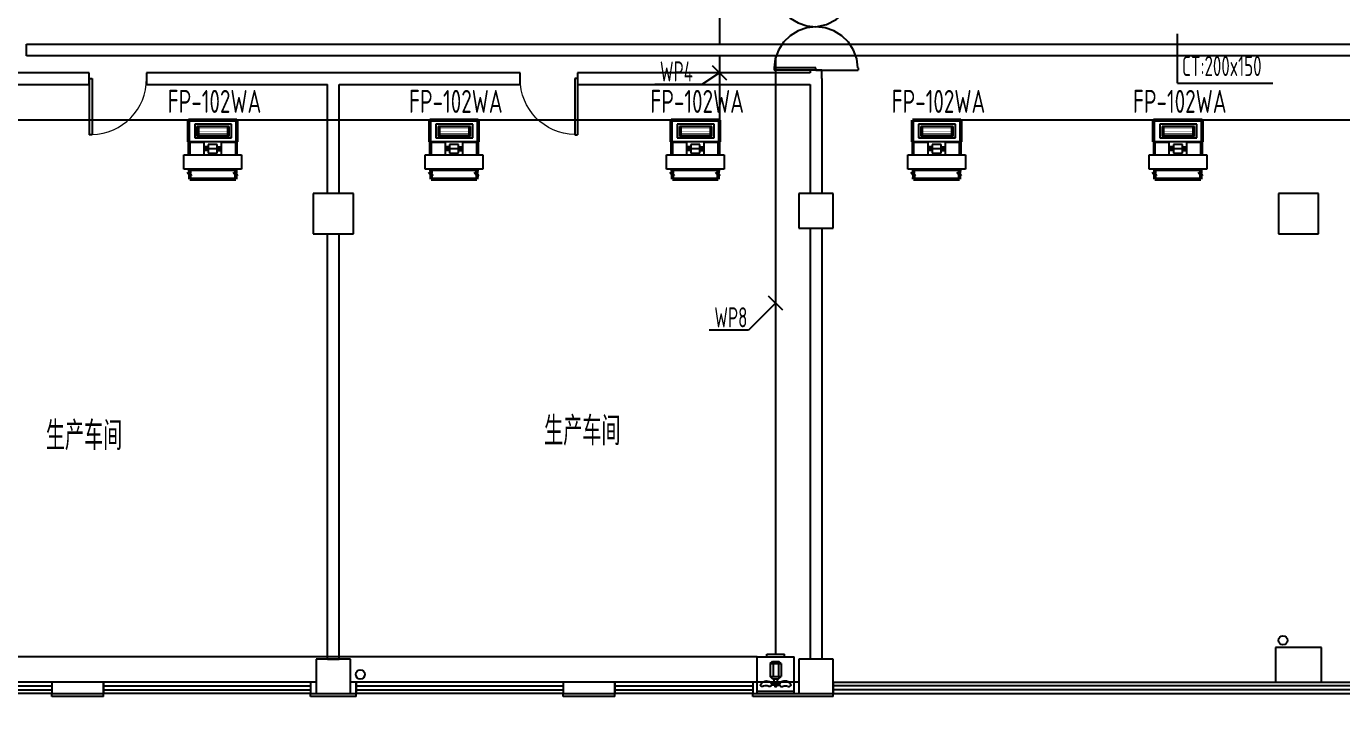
# Model space of a CAD drawing. Extents: x 2166032 to 5302137, y 581493 to 2416206.
# Drawn here: x 2343399 to 2366293, y 1052954 to 1064725 of the extents above; entities that cross this region are included whole.
import ezdxf

# ---------------------------------------------------------------- set-up
doc = ezdxf.new("R2010")
doc.units = 0
doc.header["$LTSCALE"] = 1000
doc.header["$MEASUREMENT"] = 0
doc.linetypes.add('DASHEDX2', pattern=[1.5, 1, -0.5])
for name, color, linetype in [('ACS_FFG_FK', 7, 'Continuous'), ('CABLETRAY', 4, 'Continuous'), ('COLUMN', 2, 'Continuous'), ('DIM-照明', 3, 'Continuous'), ('PUB_TEXT', 7, 'Continuous'), ('SURFACE', 8, 'Continuous'), ('TEL_TEXT', 7, 'Continuous'), ('WALL', 8, 'Continuous'), ('WINDOW', 8, 'Continuous'), ('WIRE-照明', 1, 'Continuous'), ('屋面', 151, 'Continuous'), ('消防', 7, 'Continuous'), ('风机盘管', 7, 'Continuous')]:
    doc.layers.add(name, color=color, linetype=linetype)
doc.layers.add('ACS_KT_SB', color=130, linetype='Continuous', lineweight=13)
doc.layers.add('ACS_SFG_F2', color=6, linetype='Continuous', lineweight=50)
doc.styles.add('_TEL_DIM', font='@tssdeng.shx', dxfattribs={"width": 0.8, "height": 3.5, "bigfont": '!tssdchn.shx'})
doc.styles.add('DIM_FONT', font='simplex_.ttf', dxfattribs={"width": 0.7})
doc.styles.add('HZ', font='！tssdeng.shx', dxfattribs={"bigfont": '！tssdchn.shx'})
doc.styles.add('TSSD_Dimension', font='Tssdeng.shx', dxfattribs={"width": 0.7, "bigfont": 'tssdchn.shx'})
doc.styles.add('TSSD_REIN', font='tssdeng.shx', dxfattribs={"width": 0.7, "bigfont": 'tssdchn.shx'})

# ---------------------------------------------------------------- blocks, each defined once
blk = doc.blocks.new('$SB61_1')
for p, q in [((-344, 91), (-380, 54)), ((-380, 54), (-380, -52)), ((-344, 91), (-134, 91)), ((-344, 91), (-344, -89)), ((-344, 43), (-134, 43)), ((-93, 50), (-134, 91)), ((-134, 91), (-134, -89)), ((-93, 50), (-93, -47)), ((-93, 32), (-10, 32)), ((-10, 66), (-10, -64)), ((-10, 66), (10, 66)), ((10, 16), (10, 66)), ((-344, -89), (-380, -52)), ((-344, -45), (-134, -45)), ((-344, -89), (-134, -89)), ((-93, -47), (-134, -89)), ((-93, -27), (-10, -27)), ((-10, -64), (10, -64)), ((10, -16), (10, -64))]:
    blk.add_line(p, q)
for points in [[(27, 198, 0.411372), (11, 254, 0.494273), (-35, 83, 0.741953), (33, 105, 0.098181), (27, 124, -0.171786), (27, 198)], [(31, -198, -0.313475), (12, -256, -0.472676), (-35, -80, -0.748081), (34, -102, -0.098181), (28, -121, 0.171786), (28, -196)]]:
    blk.add_lwpolyline(points, format="xyb")
blk.add_lwpolyline([(10, 16), (34, 16), (34, -16), (10, -16)], close=True)
for tag, p, height, style, width, flags in [('UNIT', (0, 0), 0.001, 'HZ', 0.7, 1), ('WHAT', (0, 0), 0.001, 'HZ', 0.7, 1), ('SPEC', (0, 0), 0.001, 'HZ', 0.7, 1), ('YSIZE', (34, -16), 0.15, 'DIM_FONT', 0.8, 9), ('XSIZE', (34, -16), 0.15, 'DIM_FONT', 0.8, 9)]:
    blk.add_attdef(tag, p, '', height=height, dxfattribs=dict(style=style, width=width, flags=flags))
blk = doc.blocks.new('A$C54D307B5')
at = {"layer": '消防'}
for p, q in [((0, -300), (0, 300)), ((0, 300), (640, 300)), ((165, 345), (475, 345)), ((165, 300), (165, 345)), ((475, 300), (475, 345)), ((640, -300), (640, 300)), ((0, -340), (0, -300)), ((0, -300), (640, -300)), ((0, -340), (640, -340)), ((640, -340), (640, -300))]:
    blk.add_line(p, q, dxfattribs=at)
at = {"layer": '风机盘管', "xscale": -1.057367996545509, "yscale": 1.057367996545509, "zscale": 1.0573679886336, "rotation": 90}
blk.add_blockref('$SB61_1', (321, -183), dxfattribs=at)
blk = doc.blocks.new('H-DTDFFS-20')
for p, q in [((-0.5, 0.5), (0.5, 0.5)), ((-0.5, -0.5), (-0.5, 0.5)), ((0.5, 0.5), (-0.5, 0.5)), ((0.5, 0.5), (0.5, -0.5)), ((-0.44, -0.34), (-0.44, 0.34)), ((-0.44, 0.34), (0.44, 0.34)), ((-0.4, 0.3), (0.4, 0.3)), ((-0.4, -0.3), (-0.4, 0.3)), ((0.4, 0.3), (0.4, -0.3)), ((0.44, 0.34), (0.44, -0.34)), ((0.44, -0.34), (-0.44, -0.34)), ((0.4, -0.3), (-0.4, -0.3)), ((0.5, -0.5), (-0.5, -0.5))]:
    blk.add_line(p, q)
at = {"const_width": 0.01}
for points in [[(-0.4, 0.162), (0.4, 0.162)], [(-0.4, 0), (0.4, 0)], [(-0.4, -0.162), (0.4, -0.162)]]:
    blk.add_lwpolyline(points, dxfattribs=at)
blk = doc.blocks.new('$DorLib2D$00000141')
at = {"color": 0}
for points in [[(-0.5, 0), (-0.5, 0.487)], [(-0.475, 0.487), (-0.5, 0.487)], [(-0.475, 0), (-0.475, 0.487)], [(-0.369, 0.473), (-0.475, 0.487)], [(-0.268, 0.435), (-0.369, 0.473)], [(0.369, 0.473), (0.268, 0.435)], [(0.475, 0.487), (0.369, 0.473)], [(0.475, 0), (0.475, 0.487)], [(0.475, 0.487), (0.5, 0.487)], [(0.5, 0), (0.5, 0.487)], [(-0.178, 0.377), (-0.268, 0.435)], [(-0.103, 0.3), (-0.178, 0.377)], [(0.178, 0.377), (0.103, 0.3)], [(0.268, 0.435), (0.178, 0.377)], [(-0.047, 0.208), (-0.103, 0.3)], [(-0.012, 0.107), (-0.047, 0.208)], [(0.047, 0.208), (0.012, 0.107)], [(0.103, 0.3), (0.047, 0.208)], [(0, 0), (-0.012, 0.107)], [(-0.012, -0.107), (0, 0)], [(0.012, 0.107), (0, 0)], [(-0.5, 0), (-0.475, 0)], [(0.5, 0), (0.475, 0)]]:
    blk.add_lwpolyline(points, dxfattribs=at)
at = {"color": 0, "linetype": 'DASHEDX2'}
for points in [[(0, 0), (0.03, -0.122), (0.086, -0.234), (0.165, -0.331), (0.264, -0.408), (0.378, -0.461), (0.5, -0.488)], [(-0.5, 0), (-0.5, -0.488)], [(-0.047, -0.208), (-0.012, -0.107)], [(0.5, 0), (0.5, -0.488)], [(-0.178, -0.377), (-0.103, -0.3)], [(-0.103, -0.3), (-0.047, -0.208)], [(-0.369, -0.473), (-0.268, -0.435)], [(-0.268, -0.435), (-0.178, -0.377)], [(-0.475, -0.488), (-0.5, -0.488)], [(-0.475, -0.487), (-0.369, -0.473)]]:
    blk.add_lwpolyline(points, dxfattribs=at)
blk = doc.blocks.new('$TCHSYS$WIN2D')
for p, q in [((-0.5, 0.5), (0.5, 0.5)), ((-0.5, 0.5), (-0.5, -0.5)), ((0.5, 0.5), (0.5, -0.5)), ((0.5, 0.16667), (-0.5, 0.16667)), ((0.5, -0.16667), (-0.5, -0.16667)), ((-0.5, -0.5), (0.5, -0.5))]:
    blk.add_line(p, q)
blk = doc.blocks.new('$TCHSYS$DOOR2D')
for p, q in [((0.45, 0.975), (0.5, 0.975)), ((0.45, 0), (0.45, 0.975)), ((0.5, 0), (0.5, 0.975)), ((0.5, 0), (0.45, 0))]:
    blk.add_line(p, q)
at = {"lineweight": 13}
blk.add_arc((0.475, 0), 0.975, 91.4693, 180, dxfattribs=at)

msp = doc.modelspace()

# ---------------------------------------------------------------- linework, layer by layer
for q in [(2363436.4, 1064594.6), (2365096.2, 1063736.1)]:
    msp.add_line((2363436.4, 1063736.1), q)
at = {"color": 0}
for p, q in [((2347068.4, 1062714.3), (2346218.4, 1062714.3)), ((2346218.4, 1062714.3), (2346218.4, 1062489.3)), ((2346493.4, 1062701.8), (2346243.4, 1062701.8)), ((2346243.4, 1062701.8), (2346243.4, 1062489.3)), ((2346493.4, 1062489.3), (2346493.4, 1062701.8)), ((2346563.4, 1062626.8), (2346493.4, 1062626.8)), ((2346793.4, 1062595.6), (2346493.4, 1062595.6)), ((2346563.4, 1062564.3), (2346493.4, 1062564.3)), ((2346563.4, 1062670.5), (2346563.4, 1062520.5)), ((2346723.4, 1062670.5), (2346563.4, 1062670.5)), ((2346563.4, 1062520.5), (2346723.4, 1062520.5)), ((2346723.4, 1062520.5), (2346723.4, 1062670.5)), ((2346723.4, 1062626.8), (2346793.4, 1062626.8)), ((2346723.4, 1062564.3), (2346793.4, 1062564.3)), ((2347043.4, 1062701.8), (2346793.4, 1062701.8)), ((2346793.4, 1062701.8), (2346793.4, 1062489.3)), ((2347043.4, 1062489.3), (2347043.4, 1062701.8)), ((2347068.4, 1062489.3), (2347068.4, 1062714.3)), ((2351268.4, 1062714.3), (2350418.4, 1062714.3)), ((2350418.4, 1062714.3), (2350418.4, 1062489.3)), ((2350693.4, 1062701.8), (2350443.4, 1062701.8)), ((2350443.4, 1062701.8), (2350443.4, 1062489.3)), ((2350693.4, 1062489.3), (2350693.4, 1062701.8)), ((2350763.4, 1062626.8), (2350693.4, 1062626.8)), ((2350993.4, 1062595.6), (2350693.4, 1062595.6)), ((2350763.4, 1062564.3), (2350693.4, 1062564.3)), ((2350763.4, 1062670.5), (2350763.4, 1062520.5)), ((2350923.4, 1062670.5), (2350763.4, 1062670.5)), ((2350763.4, 1062520.5), (2350923.4, 1062520.5)), ((2350923.4, 1062520.5), (2350923.4, 1062670.5)), ((2350923.4, 1062626.8), (2350993.4, 1062626.8)), ((2350923.4, 1062564.3), (2350993.4, 1062564.3)), ((2351243.4, 1062701.8), (2350993.4, 1062701.8)), ((2350993.4, 1062701.8), (2350993.4, 1062489.3)), ((2351243.4, 1062489.3), (2351243.4, 1062701.8)), ((2351268.4, 1062489.3), (2351268.4, 1062714.3)), ((2355468.4, 1062714.3), (2354618.4, 1062714.3)), ((2354618.4, 1062714.3), (2354618.4, 1062489.3)), ((2354893.4, 1062701.8), (2354643.4, 1062701.8)), ((2354643.4, 1062701.8), (2354643.4, 1062489.3)), ((2354893.4, 1062489.3), (2354893.4, 1062701.8)), ((2354963.4, 1062626.8), (2354893.4, 1062626.8)), ((2355193.4, 1062595.6), (2354893.4, 1062595.6)), ((2354963.4, 1062564.3), (2354893.4, 1062564.3)), ((2354963.4, 1062670.5), (2354963.4, 1062520.5)), ((2355123.4, 1062670.5), (2354963.4, 1062670.5)), ((2354963.4, 1062520.5), (2355123.4, 1062520.5)), ((2355123.4, 1062520.5), (2355123.4, 1062670.5)), ((2355123.4, 1062626.8), (2355193.4, 1062626.8)), ((2355123.4, 1062564.3), (2355193.4, 1062564.3)), ((2355443.4, 1062701.8), (2355193.4, 1062701.8)), ((2355193.4, 1062701.8), (2355193.4, 1062489.3)), ((2355443.4, 1062489.3), (2355443.4, 1062701.8)), ((2355468.4, 1062489.3), (2355468.4, 1062714.3)), ((2359668.4, 1062714.3), (2358818.4, 1062714.3)), ((2358818.4, 1062714.3), (2358818.4, 1062489.3)), ((2359093.4, 1062701.8), (2358843.4, 1062701.8)), ((2358843.4, 1062701.8), (2358843.4, 1062489.3)), ((2359093.4, 1062489.3), (2359093.4, 1062701.8)), ((2359163.4, 1062626.8), (2359093.4, 1062626.8)), ((2359393.4, 1062595.6), (2359093.4, 1062595.6)), ((2359163.4, 1062564.3), (2359093.4, 1062564.3)), ((2359163.4, 1062670.5), (2359163.4, 1062520.5)), ((2359323.4, 1062670.5), (2359163.4, 1062670.5)), ((2359163.4, 1062520.5), (2359323.4, 1062520.5)), ((2359323.4, 1062520.5), (2359323.4, 1062670.5)), ((2359323.4, 1062626.8), (2359393.4, 1062626.8)), ((2359323.4, 1062564.3), (2359393.4, 1062564.3)), ((2359643.4, 1062701.8), (2359393.4, 1062701.8)), ((2359393.4, 1062701.8), (2359393.4, 1062489.3)), ((2359643.4, 1062489.3), (2359643.4, 1062701.8)), ((2359668.4, 1062489.3), (2359668.4, 1062714.3)), ((2363868.4, 1062714.3), (2363018.4, 1062714.3)), ((2363018.4, 1062714.3), (2363018.4, 1062489.3)), ((2363293.4, 1062701.8), (2363043.4, 1062701.8)), ((2363043.4, 1062701.8), (2363043.4, 1062489.3)), ((2363293.4, 1062489.3), (2363293.4, 1062701.8)), ((2363363.4, 1062626.8), (2363293.4, 1062626.8)), ((2363593.4, 1062595.6), (2363293.4, 1062595.6)), ((2363363.4, 1062564.3), (2363293.4, 1062564.3)), ((2363363.4, 1062670.5), (2363363.4, 1062520.5)), ((2363523.4, 1062670.5), (2363363.4, 1062670.5)), ((2363363.4, 1062520.5), (2363523.4, 1062520.5)), ((2363523.4, 1062520.5), (2363523.4, 1062670.5)), ((2363523.4, 1062626.8), (2363593.4, 1062626.8)), ((2363523.4, 1062564.3), (2363593.4, 1062564.3)), ((2363843.4, 1062701.8), (2363593.4, 1062701.8)), ((2363593.4, 1062701.8), (2363593.4, 1062489.3)), ((2363843.4, 1062489.3), (2363843.4, 1062701.8)), ((2363868.4, 1062489.3), (2363868.4, 1062714.3)), ((2346143.4, 1062489.3), (2347143.4, 1062489.3)), ((2346143.4, 1062239.3), (2346143.4, 1062489.3)), ((2347143.4, 1062489.3), (2347143.4, 1062239.3)), ((2350343.4, 1062489.3), (2351343.4, 1062489.3)), ((2350343.4, 1062239.3), (2350343.4, 1062489.3)), ((2351343.4, 1062489.3), (2351343.4, 1062239.3)), ((2354543.4, 1062489.3), (2355543.4, 1062489.3)), ((2354543.4, 1062239.3), (2354543.4, 1062489.3)), ((2355543.4, 1062489.3), (2355543.4, 1062239.3)), ((2358743.4, 1062489.3), (2359743.4, 1062489.3)), ((2358743.4, 1062239.3), (2358743.4, 1062489.3)), ((2359743.4, 1062489.3), (2359743.4, 1062239.3)), ((2362943.4, 1062489.3), (2363943.4, 1062489.3)), ((2362943.4, 1062239.3), (2362943.4, 1062489.3)), ((2363943.4, 1062489.3), (2363943.4, 1062239.3)), ((2347143.4, 1062239.3), (2346143.4, 1062239.3)), ((2347073.4, 1062214.3), (2346213.4, 1062214.3)), ((2346243.4, 1062239.3), (2346243.4, 1062214.3)), ((2347043.4, 1062239.3), (2347043.4, 1062214.3)), ((2351343.4, 1062239.3), (2350343.4, 1062239.3)), ((2351273.4, 1062214.3), (2350413.4, 1062214.3)), ((2350443.4, 1062239.3), (2350443.4, 1062214.3)), ((2351243.4, 1062239.3), (2351243.4, 1062214.3)), ((2355543.4, 1062239.3), (2354543.4, 1062239.3)), ((2355473.4, 1062214.3), (2354613.4, 1062214.3)), ((2354643.4, 1062239.3), (2354643.4, 1062214.3)), ((2355443.4, 1062239.3), (2355443.4, 1062214.3)), ((2359743.4, 1062239.3), (2358743.4, 1062239.3)), ((2359673.4, 1062214.3), (2358813.4, 1062214.3)), ((2358843.4, 1062239.3), (2358843.4, 1062214.3)), ((2359643.4, 1062239.3), (2359643.4, 1062214.3)), ((2363943.4, 1062239.3), (2362943.4, 1062239.3)), ((2363873.4, 1062214.3), (2363013.4, 1062214.3)), ((2363043.4, 1062239.3), (2363043.4, 1062214.3)), ((2363843.4, 1062239.3), (2363843.4, 1062214.3))]:
    msp.add_line(p, q, dxfattribs=at)
msp.add_circle((2604640.5, 1020101.3), 438608.5)
at = {"layer": 'ACS_SFG_F2'}
for p, q in [((2347065.9, 1063092.6), (2346220.8, 1063092.6)), ((2346220.8, 1063092.6), (2346220.8, 1062714.3)), ((2347065.9, 1063092.6), (2347065.9, 1062714.3)), ((2351265.9, 1063092.6), (2350420.8, 1063092.6)), ((2350420.8, 1063092.6), (2350420.8, 1062714.3)), ((2351265.9, 1063092.6), (2351265.9, 1062714.3)), ((2355465.9, 1063092.6), (2354620.8, 1063092.6)), ((2354620.8, 1063092.6), (2354620.8, 1062714.3)), ((2355465.9, 1063092.6), (2355465.9, 1062714.3)), ((2359665.9, 1063092.6), (2358820.8, 1063092.6)), ((2358820.8, 1063092.6), (2358820.8, 1062714.3)), ((2359665.9, 1063092.6), (2359665.9, 1062714.3)), ((2363865.9, 1063092.6), (2363020.8, 1063092.6)), ((2363020.8, 1063092.6), (2363020.8, 1062714.3)), ((2363865.9, 1063092.6), (2363865.9, 1062714.3)), ((2346243.4, 1062168.4), (2346208.8, 1062193.1)), ((2346208.8, 1062193.1), (2346266.7, 1062115.9)), ((2346243.4, 1062214.3), (2346243.4, 1062168.4)), ((2346243.9, 1062126.5), (2346243.4, 1062064.3)), ((2347043.4, 1062064.3), (2346243.4, 1062064.3)), ((2346266.7, 1062115.9), (2346243.9, 1062126.5)), ((2347043.4, 1062168.4), (2347008.8, 1062193.1)), ((2347008.8, 1062193.1), (2347066.7, 1062115.9)), ((2347043.4, 1062214.3), (2347043.4, 1062168.4)), ((2347043.9, 1062126.5), (2347043.4, 1062064.3)), ((2347066.7, 1062115.9), (2347043.9, 1062126.5)), ((2350443.4, 1062168.4), (2350408.8, 1062193.1)), ((2350408.8, 1062193.1), (2350466.7, 1062115.9)), ((2350443.4, 1062214.3), (2350443.4, 1062168.4)), ((2350443.9, 1062126.5), (2350443.4, 1062064.3)), ((2351243.4, 1062064.3), (2350443.4, 1062064.3)), ((2350466.7, 1062115.9), (2350443.9, 1062126.5)), ((2351243.4, 1062168.4), (2351208.8, 1062193.1)), ((2351208.8, 1062193.1), (2351266.7, 1062115.9)), ((2351243.4, 1062214.3), (2351243.4, 1062168.4)), ((2351243.9, 1062126.5), (2351243.4, 1062064.3)), ((2351266.7, 1062115.9), (2351243.9, 1062126.5)), ((2354643.4, 1062168.4), (2354608.8, 1062193.1)), ((2354608.8, 1062193.1), (2354666.7, 1062115.9)), ((2354643.4, 1062214.3), (2354643.4, 1062168.4)), ((2354643.9, 1062126.5), (2354643.4, 1062064.3)), ((2355443.4, 1062064.3), (2354643.4, 1062064.3)), ((2354666.7, 1062115.9), (2354643.9, 1062126.5)), ((2355443.4, 1062168.4), (2355408.8, 1062193.1)), ((2355408.8, 1062193.1), (2355466.7, 1062115.9)), ((2355443.4, 1062214.3), (2355443.4, 1062168.4)), ((2355443.9, 1062126.5), (2355443.4, 1062064.3)), ((2355466.7, 1062115.9), (2355443.9, 1062126.5)), ((2358843.4, 1062168.4), (2358808.8, 1062193.1)), ((2358808.8, 1062193.1), (2358866.7, 1062115.9)), ((2358843.4, 1062214.3), (2358843.4, 1062168.4)), ((2358843.9, 1062126.5), (2358843.4, 1062064.3)), ((2359643.4, 1062064.3), (2358843.4, 1062064.3)), ((2358866.7, 1062115.9), (2358843.9, 1062126.5)), ((2359643.4, 1062168.4), (2359608.8, 1062193.1)), ((2359608.8, 1062193.1), (2359666.7, 1062115.9)), ((2359643.4, 1062214.3), (2359643.4, 1062168.4)), ((2359643.9, 1062126.5), (2359643.4, 1062064.3)), ((2359666.7, 1062115.9), (2359643.9, 1062126.5)), ((2363043.4, 1062168.4), (2363008.8, 1062193.1)), ((2363008.8, 1062193.1), (2363066.7, 1062115.9)), ((2363043.4, 1062214.3), (2363043.4, 1062168.4)), ((2363043.9, 1062126.5), (2363043.4, 1062064.3)), ((2363843.4, 1062064.3), (2363043.4, 1062064.3)), ((2363066.7, 1062115.9), (2363043.9, 1062126.5)), ((2363843.4, 1062168.4), (2363808.8, 1062193.1)), ((2363808.8, 1062193.1), (2363866.7, 1062115.9)), ((2363843.4, 1062214.3), (2363843.4, 1062168.4)), ((2363843.9, 1062126.5), (2363843.4, 1062064.3)), ((2363866.7, 1062115.9), (2363843.9, 1062126.5))]:
    msp.add_line(p, q, dxfattribs=at)
at = {"layer": 'CABLETRAY'}
for p, q in [((2343405.5, 1064213.4), (2343405.5, 1064413.4)), ((2343405.5, 1064413.4), (2379657.5, 1064413.4)), ((2379657.5, 1064213.4), (2343405.5, 1064213.4))]:
    msp.add_line(p, q, dxfattribs=at)
at = {"layer": 'COLUMN'}
for p, q in [((2349091.8, 1061814.3), (2348391.8, 1061814.3)), ((2348391.8, 1061814.3), (2348391.8, 1061114.3)), ((2349091.8, 1061114.3), (2349091.8, 1061814.3)), ((2357443.4, 1061814.3), (2356843.4, 1061814.3)), ((2356843.4, 1061814.3), (2356843.4, 1061214.3)), ((2357443.4, 1061214.3), (2357443.4, 1061814.3)), ((2365891.8, 1061814.3), (2365191.8, 1061814.3)), ((2365191.8, 1061814.3), (2365191.8, 1061114.3)), ((2365891.8, 1061114.3), (2365891.8, 1061814.3)), ((2356843.4, 1061214.3), (2357443.4, 1061214.3)), ((2348391.8, 1061114.3), (2349091.8, 1061114.3)), ((2365191.8, 1061114.3), (2365891.8, 1061114.3)), ((2365943.4, 1053914.3), (2365143.4, 1053914.3)), ((2365143.4, 1053914.3), (2365143.4, 1053314.3)), ((2365943.4, 1053314.3), (2365943.4, 1053914.3)), ((2349043.1, 1053714.5), (2348443.4, 1053714.5)), ((2348443.4, 1053714.5), (2348443.4, 1053114.5)), ((2349043.1, 1053114.5), (2349043.1, 1053714.5)), ((2357443.1, 1053714.5), (2356843.4, 1053714.5)), ((2356843.4, 1053714.5), (2356843.4, 1053114.5)), ((2357443.1, 1053114.5), (2357443.1, 1053714.5)), ((2365143.4, 1053314.3), (2365943.4, 1053314.3)), ((2348443.4, 1053114.5), (2349043.1, 1053114.5)), ((2356843.4, 1053114.5), (2357443.1, 1053114.5))]:
    msp.add_line(p, q, dxfattribs=at)
at = {"layer": 'DIM-照明'}
for p, q in [((2355589.7, 1063790.6), (2355342.2, 1064038)), ((2356565.1, 1059783.2), (2356317.6, 1060030.7))]:
    msp.add_line(p, q, dxfattribs=at)
for points in [[(2355465.9, 1063914.3), (2355154.5, 1063714.3)], [(2355154.5, 1063714.3), (2354339.5, 1063714.3)], [(2356441.3, 1059907), (2355970.2, 1059435.9)], [(2355970.2, 1059435.9), (2355286.9, 1059435.9)]]:
    msp.add_lwpolyline(points, dxfattribs=at)
at = {"layer": 'SURFACE'}
for p, q in [((2343843.1, 1053064.3), (2343843.1, 1053114.3)), ((2344743.1, 1053064.3), (2343843.1, 1053064.3)), ((2344743.1, 1053064.3), (2344743.1, 1053114.3)), ((2348343.1, 1053064.3), (2348343.1, 1053114.3)), ((2348743.2, 1053064.3), (2348343.1, 1053064.3)), ((2349143.1, 1053064.3), (2348743.2, 1053064.3)), ((2349143.1, 1053064.3), (2349143.1, 1053114.3)), ((2352743.1, 1053064.3), (2352743.1, 1053114.3)), ((2353643.1, 1053064.3), (2352743.1, 1053064.3)), ((2353643.1, 1053064.3), (2353643.1, 1053114.3)), ((2356043.1, 1053064.3), (2356043.1, 1053114.3)), ((2357143.4, 1053064.3), (2356043.1, 1053064.3)), ((2357443.4, 1053064.3), (2357143.4, 1053064.3)), ((2357443.4, 1053064.3), (2357443.4, 1053114.3))]:
    msp.add_line(p, q, dxfattribs=at)
at = {"layer": 'WALL'}
for p, q in [((2344493.1, 1063914.3), (2342943.4, 1063914.3)), ((2344493.1, 1063714.3), (2344493.1, 1063914.3)), ((2348743.4, 1063914.3), (2345493.1, 1063914.3)), ((2345493.1, 1063914.3), (2345493.1, 1063714.3)), ((2351993.6, 1063914.3), (2348743.4, 1063914.3)), ((2351993.6, 1063714.3), (2351993.6, 1063914.3)), ((2357043.4, 1063914.3), (2352993.6, 1063914.3)), ((2352993.6, 1063914.3), (2352993.6, 1063714.3)), ((2357243.4, 1063964.3), (2357043.4, 1063964.3)), ((2357043.4, 1063964.3), (2357043.4, 1063914.3)), ((2357243.4, 1063814.3), (2357243.4, 1063964.3)), ((2342843.4, 1063714.3), (2344493.1, 1063714.3)), ((2345493.1, 1063714.3), (2348643.4, 1063714.3)), ((2348643.4, 1061814.3), (2348643.4, 1063714.3)), ((2348843.4, 1063714.3), (2351993.6, 1063714.3)), ((2348843.4, 1061814.3), (2348843.4, 1063714.3)), ((2352993.6, 1063714.3), (2357043.4, 1063714.3)), ((2357043.4, 1063714.3), (2357043.4, 1061814.3)), ((2357243.4, 1063814.3), (2357243.4, 1061814.3)), ((2357043.4, 1061214.3), (2357043.4, 1053714.5)), ((2357243.4, 1061214.3), (2357243.4, 1053714.5)), ((2348643.4, 1053714.6), (2348643.4, 1061114.3)), ((2348843.4, 1053714.6), (2348843.4, 1061114.3)), ((2348643.4, 1053714.6), (2348843.4, 1053714.6)), ((2344743.1, 1053314.3), (2343843.1, 1053314.3)), ((2343843.1, 1053314.3), (2343843.1, 1053114.3)), ((2344743.1, 1053114.3), (2344743.1, 1053314.3)), ((2348443.4, 1053314.3), (2348343.1, 1053314.3)), ((2348343.1, 1053314.3), (2348343.1, 1053114.3)), ((2349143.1, 1053314.3), (2349043.1, 1053314.3)), ((2349143.1, 1053114.3), (2349143.1, 1053314.3)), ((2353643.1, 1053314.3), (2352743.1, 1053314.3)), ((2352743.1, 1053314.3), (2352743.1, 1053114.3)), ((2353643.1, 1053114.3), (2353643.1, 1053314.3)), ((2356843.4, 1053314.3), (2356043.1, 1053314.3)), ((2356043.1, 1053314.3), (2356043.1, 1053114.3)), ((2357443.4, 1053314.3), (2357443.1, 1053314.3)), ((2357443.4, 1053114.3), (2357443.4, 1053314.3)), ((2343843.1, 1053114.3), (2344743.1, 1053114.3)), ((2348343.1, 1053114.3), (2348743.2, 1053114.3)), ((2348743.2, 1053114.3), (2349143.1, 1053114.3)), ((2352743.1, 1053114.3), (2353643.1, 1053114.3)), ((2356043.1, 1053114.3), (2357143.4, 1053114.3)), ((2357143.4, 1053114.3), (2357443.4, 1053114.3))]:
    msp.add_line(p, q, dxfattribs=at)
at = {"layer": 'WIRE-照明', "linetype": 'Continuous', "const_width": 35}
for points in [[(2355465.9, 1066536), (2355465.9, 1064413.4)], [(2355465.9, 1063092.6), (2355465.9, 1064213.4)], [(2356441.3, 1053799.3), (2356441.3, 1064213.4)], [(2342865.9, 1063092.6), (2346220.8, 1063092.6)], [(2347065.9, 1063092.6), (2350420.8, 1063092.6)], [(2351265.9, 1063092.6), (2354620.8, 1063092.6)], [(2359665.9, 1063092.6), (2363020.8, 1063092.6)], [(2363865.9, 1063092.6), (2367220.8, 1063092.6)], [(2341341.9, 1053754), (2356121.3, 1053754)]]:
    msp.add_lwpolyline(points, dxfattribs=at)
at = {"layer": '屋面', "color": 6}
for centre in [(2365271.2, 1054038.8), (2349212, 1053445.7)]:
    msp.add_circle(centre, 80, dxfattribs=at)

# ---------------------------------------------------------------- block references
msp.add_blockref('A$C54D307B5', (2356121.3, 1053454.2))
at = {"layer": 'ACS_FFG_FK', "xscale": -640, "yscale": 240, "zscale": 0.7999999999999972, "rotation": 180}
for p in [(2346649.8, 1062901.7, -52), (2350849.8, 1062901.7, -52), (2355049.8, 1062901.7, -52), (2359249.8, 1062901.7, -52), (2363449.8, 1062901.7, -52)]:
    msp.add_blockref('H-DTDFFS-20', p, dxfattribs=at)
at = {"layer": 'WINDOW'}
for name, p, xscale, yscale, zscale, rotation in [('$DorLib2D$00000141', (2357143.4, 1064714.3), -1500, -1500, -1500, 269.9999999999704), ('$TCHSYS$DOOR2D', (2344993.1, 1063814.3), 1000, 1000, 1000, 180.0000000000023), ('$TCHSYS$DOOR2D', (2352493.6, 1063814.3), -1000, 1000, -1000, 180), ('$TCHSYS$WIN2D', (2342643.1, 1053214.3), 2400, -200, 2400, 180.0000000000366), ('$TCHSYS$WIN2D', (2346543.1, 1053214.3), 3600, -200, 3600, 180.0000000000366), ('$TCHSYS$WIN2D', (2350943.1, 1053214.3), 3600, -200, 3600, 180.0000000000349), ('$TCHSYS$WIN2D', (2354843.1, 1053214.3), 2400, -200, 2400, 180.0000000000349), ('$TCHSYS$WIN2D', (2369743.4, 1053214.3), -24600, -200, -24600, 180.0000000000339)]:
    msp.add_blockref(name, p, dxfattribs=dict(at, xscale=xscale, yscale=yscale, zscale=zscale, rotation=rotation))

# ---------------------------------------------------------------- texts
at = {"layer": 'ACS_KT_SB', "color": 0, "style": 'TSSD_Dimension', "width": 0.7}
for p in [(2345859.5, 1063218.5, -125), (2350059.5, 1063218.5, -125), (2354259.5, 1063218.5, -125), (2358459.5, 1063218.5, -125), (2362659.5, 1063218.5, -125)]:
    msp.add_text('FP-102WA', height=400, dxfattribs=at).set_placement(p)
at = {"layer": 'DIM-照明', "color": 7, "style": '_TEL_DIM', "width": 0.64}
for s, p in [('WP4', (2354427, 1063764.3)), ('WP8', (2355374.4, 1059485.9))]:
    msp.add_text(s, height=350, dxfattribs=at).set_placement(p)
at = {"layer": 'PUB_TEXT', "style": 'TSSD_REIN', "width": 0.7}
for p in [(2352411.2, 1057433.1), (2343738.7, 1057349.6)]:
    msp.add_text('生产车间', height=500, dxfattribs=at).set_placement(p)
at = {"layer": 'TEL_TEXT', "style": '_TEL_DIM', "width": 0.64}
msp.add_text('CT:200x150', height=350, dxfattribs=at).set_placement((2363515, 1063859.1))

doc.saveas('drawing.dxf')
